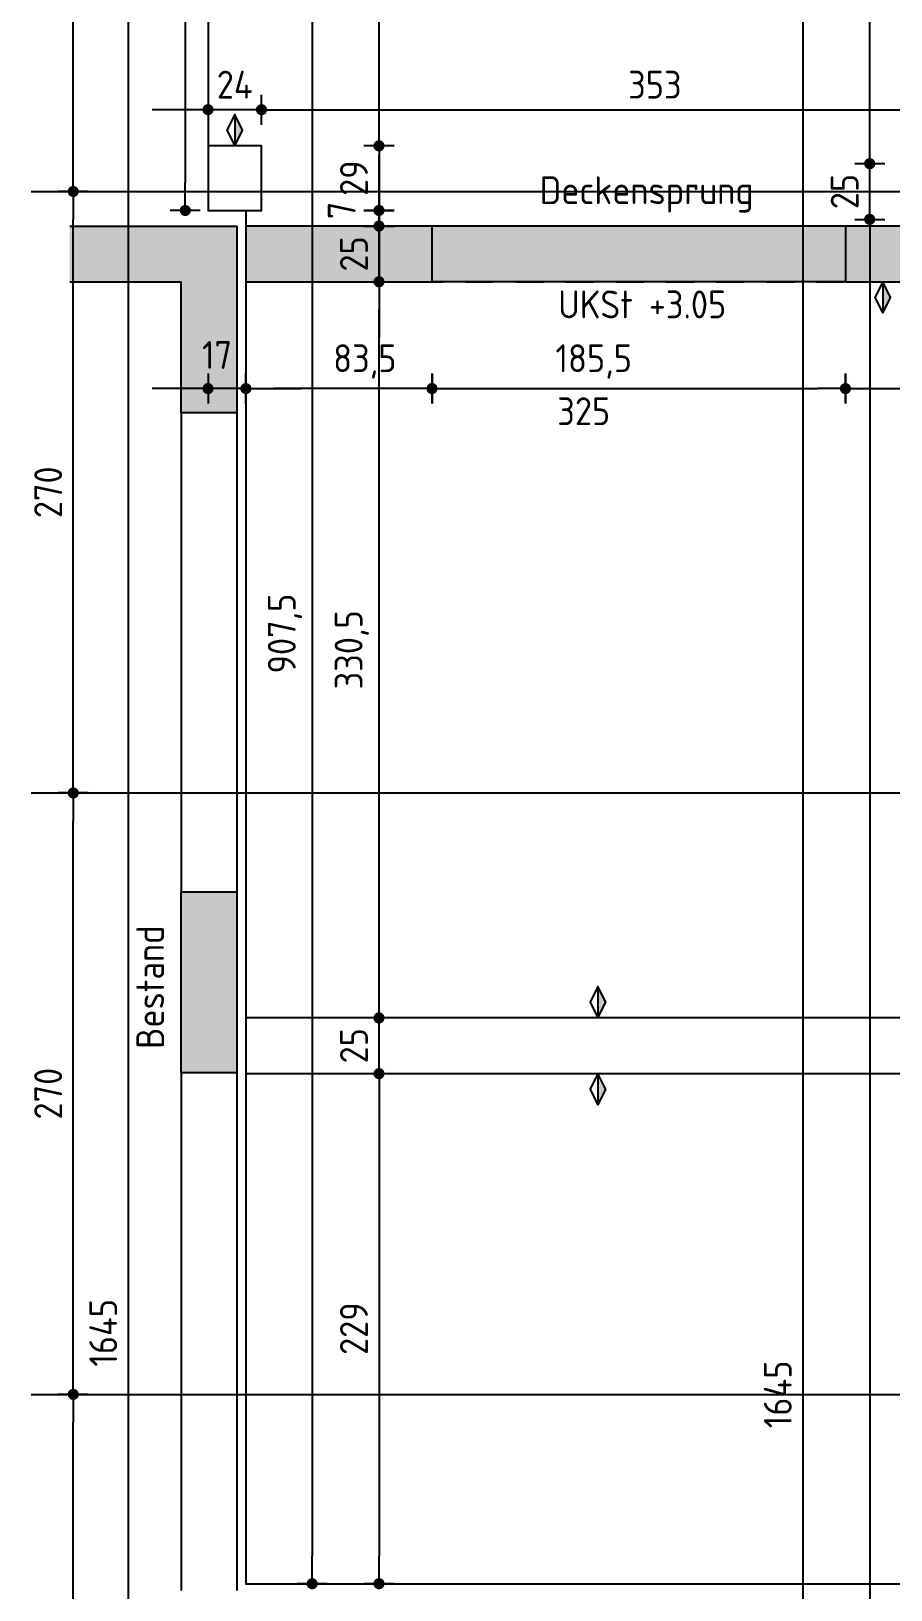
# Model space of a CAD drawing. Extents: x 399 to 532, y -4 to 185.
# Drawn here: x 418.97 to 422.82, y 172.68 to 179.68 of the extents above; entities that cross this region are included whole.
import ezdxf

# ---------------------------------------------------------------- set-up
doc = ezdxf.new("R2010")
doc.units = 0
doc.header["$LTSCALE"] = 0.5
doc.header["$MEASUREMENT"] = 0
doc.header["$PDMODE"] = 2
doc.linetypes.add('AUSGEZOGEN', pattern=[1000.01, 1000, 0.01])
doc.linetypes.add('HIDDEN', pattern=[0.375, 0.25, -0.125])
doc.layers.get('0').update_dxf_attribs({"linetype": 'CONTINUOUS'})
doc.layers.get('Defpoints').update_dxf_attribs({"linetype": 'CONTINUOUS'})
for name, color, linetype in [('0_H10', 13, 'CONTINUOUS'), ('ACHSEN', 7, 'CONTINUOUS'), ('BESTAND', 7, 'CONTINUOUS'), ('BETON', 7, 'CONTINUOUS'), ('Decke', 7, 'CONTINUOUS'), ('DRUEBER', 7, 'CONTINUOUS'), ('MASSE', 7, 'CONTINUOUS'), ('Sichtbeton', 7, 'CONTINUOUS'), ('Sturz', 7, 'CONTINUOUS'), ('TEXT', 7, 'CONTINUOUS')]:
    doc.layers.add(name, color=color, linetype=linetype)
doc.styles.add('TXT', font='isocp.shx')
doc.dimstyles.new('DOT_I', dxfattribs={"dimscale": 0.5, "dimtxt": 0.25, "dimasz": 0.25, "dimexe": 0.1, "dimexo": 0.3, "dimgap": 0.1, "dimtad": 1, "dimdec": 3, "dimzin": 3, "dimtxsty": 'TXT', "dimblk": 'DOT', "dimblk1": 'DOT', "dimblk2": 'DOT', "dimsah": 1, "dimcen": 0.1, "dimse1": 1, "dimse2": 1, "dimazin": 0, "dimtfac": 1, "dimtdec": 4, "dimtix": 1, "dimtmove": 2, "dimatfit": 3, "dimldrblk": 'DOT', "dimfxl": 0.7, "dimfxlon": 1, "dimtvp": 1, "dimtolj": 1, "dimtzin": 0, "dimarcsym": 0})

# ---------------------------------------------------------------- blocks, each defined once
blk = doc.blocks.new('Bestand EG')
at = {"color": 0, "linetype": 'ByBlock'}
for p, q in [((-3.95, -3.6937), (-3.95, -5.8437)), ((-3.7, -3.6937), (-3.7, -5.8437)), ((-3.95, -6.6562), (-3.95, -8.98)), ((-3.7008, -6.6562), (-3.7, -8.98))]:
    blk.add_line(p, q, dxfattribs=at)
blk.add_lwpolyline([(-4.45, -2.8562), (-3.7, -2.8562), (-3.7, -3.6937), (-3.95, -3.6937), (-3.95, -3.1062), (-4.45, -3.1062)], dxfattribs=at)
blk.add_lwpolyline([(-3.7, -5.8437), (-3.7, -6.6562), (-3.95, -6.6562), (-3.95, -5.8437)], close=True, dxfattribs=at)
at = {"layer": 'BESTAND', "color": 11, "linetype": 'AUSGEZOGEN'}
for points in [[(-3.95, -3.1062), (-3.7, -2.8562), (-4.45, -3.1062), (-4.45, -2.8562)], [(-3.95, -3.6937), (-3.7, -3.6937), (-3.95, -3.1062), (-3.7, -2.8562)], [(-3.95, -6.6562), (-3.7, -6.6562), (-3.95, -5.8437), (-3.7, -5.8437)]]:
    blk.add_solid(points, dxfattribs=at)
blk = doc.blocks.new('Beton 1.OG')
at = {"color": 0, "linetype": 'ByBlock', "flags": 128}
blk.add_lwpolyline([(7.26, 13.75), (0, 13.75), (0, 13.47), (-3.6, 13.47), (-3.6, 13.22), (0, 13.22), (0, 9.6688), (0.3, 9.6688), (0.3, 13.5), (7.26, 13.5)], close=True, dxfattribs=at)
blk = doc.blocks.new('DOT')
at = {"layer": 'MASSE', "color": 7, "linetype": 'Continuous'}
for p, q in [((0, 0), (-1, 0)), ((0, 0.54), (0, -0.54))]:
    blk.add_line(p, q, dxfattribs=at)
at = {"layer": 'MASSE', "color": 7, "linetype": 'Continuous', "const_width": 0.2}
blk.add_lwpolyline([(-0.1, 0, 1), (0.1, 0, 1)], format="xyb", close=True, dxfattribs=at)
blk = doc.blocks.new('*D497')
at = {"layer": 'Defpoints', "color": 0, "linetype": 'AUSGEZOGEN', "transparency": 16777216}
for p in [(422.4299, 181.7817), (422.4299, 165.3317), (422.4299, 165.3317)]:
    blk.add_point(p, dxfattribs=at)
at = {"layer": 'MASSE', "color": 0, "linetype": 'AUSGEZOGEN', "lineweight": -2, "transparency": 16777216}
blk.add_line((422.4299, 181.6567), (422.4299, 165.4567), dxfattribs=at)
at = {"layer": 'MASSE', "color": 0, "linetype": 'AUSGEZOGEN', "lineweight": -2, "transparency": 16777216, "xscale": 0.125, "yscale": 0.125, "zscale": 0.125}
for p, rotation in [((422.4299, 181.7817), 90), ((422.4299, 165.3317), 270)]:
    blk.add_blockref('DOT', p, dxfattribs=dict(at, rotation=rotation))
at = {"layer": 'MASSE', "color": 0, "linetype": 'AUSGEZOGEN', "transparency": 16777216, "insert": (422.3174, 173.5567), "char_height": 0.125, "attachment_point": 5, "rotation": 90, "style": 'TXT'}
blk.add_mtext('\\A1;1645', dxfattribs=at)
blk = doc.blocks.new('*D393')
at = {"layer": 'Defpoints', "color": 0, "linetype": 'AUSGEZOGEN', "transparency": 16777216}
for p in [(422.7299, 178.8317), (422.7299, 165.5817), (422.7299, 165.5817)]:
    blk.add_point(p, dxfattribs=at)
at = {"layer": 'MASSE', "color": 0, "linetype": 'AUSGEZOGEN', "lineweight": -2, "transparency": 16777216}
blk.add_line((422.7299, 178.7067), (422.7299, 165.7067), dxfattribs=at)
at = {"layer": 'MASSE', "color": 0, "linetype": 'AUSGEZOGEN', "lineweight": -2, "transparency": 16777216, "xscale": 0.125, "yscale": 0.125, "zscale": 0.125}
for p, rotation in [((422.7299, 178.8317), 90), ((422.7299, 165.5817), 270)]:
    blk.add_blockref('DOT', p, dxfattribs=dict(at, rotation=rotation))
at = {"layer": 'MASSE', "color": 0, "linetype": 'AUSGEZOGEN', "transparency": 16777216, "insert": (422.6174, 172.2067), "char_height": 0.125, "attachment_point": 5, "rotation": 90, "style": 'TXT'}
blk.add_mtext('\\A1;1325', dxfattribs=at)
blk = doc.blocks.new('*D394')
at = {"layer": 'Defpoints', "color": 0, "linetype": 'AUSGEZOGEN', "transparency": 16777216}
for p in [(422.7299, 179.0817), (422.7299, 179.0817), (422.7299, 178.8317)]:
    blk.add_point(p, dxfattribs=at)
at = {"layer": 'MASSE', "color": 0, "linetype": 'AUSGEZOGEN', "lineweight": -2, "transparency": 16777216}
for p, q in [((422.7299, 179.2067), (422.7299, 179.3317)), ((422.7299, 178.8317), (422.7299, 179.0817)), ((422.7299, 178.7067), (422.7299, 178.5817))]:
    blk.add_line(p, q, dxfattribs=at)
at = {"layer": 'MASSE', "color": 0, "linetype": 'AUSGEZOGEN', "lineweight": -2, "transparency": 16777216, "xscale": 0.125, "yscale": 0.125, "zscale": 0.125}
for p, rotation in [((422.7299, 179.0817), 270), ((422.7299, 178.8317), 90)]:
    blk.add_blockref('DOT', p, dxfattribs=dict(at, rotation=rotation))
at = {"layer": 'MASSE', "color": 0, "linetype": 'AUSGEZOGEN', "transparency": 16777216, "insert": (422.6174, 178.9567), "char_height": 0.125, "attachment_point": 5, "rotation": 90, "style": 'TXT'}
blk.add_mtext('\\A1;25', dxfattribs=at)
blk = doc.blocks.new('*D395')
at = {"layer": 'Defpoints', "color": 0, "linetype": 'AUSGEZOGEN', "transparency": 16777216}
for p in [(422.7299, 181.5317), (422.7299, 181.5317), (422.7299, 179.0817)]:
    blk.add_point(p, dxfattribs=at)
at = {"layer": 'MASSE', "color": 0, "linetype": 'AUSGEZOGEN', "lineweight": -2, "transparency": 16777216}
blk.add_line((422.7299, 179.2067), (422.7299, 181.4067), dxfattribs=at)
at = {"layer": 'MASSE', "color": 0, "linetype": 'AUSGEZOGEN', "lineweight": -2, "transparency": 16777216, "xscale": 0.125, "yscale": 0.125, "zscale": 0.125}
for p, rotation in [((422.7299, 181.5317), 90), ((422.7299, 179.0817), 270)]:
    blk.add_blockref('DOT', p, dxfattribs=dict(at, rotation=rotation))
at = {"layer": 'MASSE', "color": 0, "linetype": 'AUSGEZOGEN', "transparency": 16777216, "insert": (422.6174, 180.3067), "char_height": 0.125, "attachment_point": 5, "rotation": 90, "style": 'TXT'}
blk.add_mtext('\\A1;245', dxfattribs=at)
blk = doc.blocks.new('Beton EG')
at = {"color": 0, "linetype": 'ByBlock', "flags": 128}
for points in [[(-3.77, 13.54), (-3.53, 13.54), (-3.53, 13.83), (-3.77, 13.83)], [(-3.6, 9.665), (0.3, 9.665), (0.3, 13.75), (0, 13.75), (0, 13.47), (-0.91, 13.47), (-0.91, 13.22), (0, 13.22), (0, 9.915), (-3.6, 9.915)], [(-3.6, 13.22), (-2.765, 13.22), (-2.765, 13.47), (-3.6, 13.47)]]:
    blk.add_lwpolyline(points, close=True, dxfattribs=at)
blk = doc.blocks.new('*D580')
at = {"layer": 'Defpoints', "color": 0, "linetype": 'AUSGEZOGEN', "transparency": 16777216}
for p in [(419.931, 178.072), (419.931, 178.072), (420.766, 178.072)]:
    blk.add_point(p, dxfattribs=at)
at = {"layer": 'MASSE', "color": 0, "linetype": 'AUSGEZOGEN', "lineweight": -2, "transparency": 16777216}
blk.add_line((420.641, 178.072), (420.056, 178.072), dxfattribs=at)
at = {"layer": 'MASSE', "color": 0, "linetype": 'AUSGEZOGEN', "lineweight": -2, "transparency": 16777216, "xscale": 0.125, "yscale": 0.125, "zscale": 0.125, "rotation": 180}
blk.add_blockref('DOT', (419.931, 178.072), dxfattribs=at)
at = {"layer": 'MASSE', "color": 0, "linetype": 'AUSGEZOGEN', "lineweight": -2, "transparency": 16777216, "xscale": 0.125, "yscale": 0.125, "zscale": 0.125}
blk.add_blockref('DOT', (420.766, 178.072), dxfattribs=at)
at = {"layer": 'MASSE', "color": 0, "linetype": 'AUSGEZOGEN', "transparency": 16777216, "insert": (420.4646, 178.1939), "char_height": 0.125, "attachment_point": 5, "style": 'TXT'}
blk.add_mtext('\\A1;83,5', dxfattribs=at)
blk = doc.blocks.new('*D581')
at = {"layer": 'Defpoints', "color": 0, "linetype": 'AUSGEZOGEN', "transparency": 16777216}
for p in [(420.766, 178.072), (422.621, 178.072), (422.621, 178.072)]:
    blk.add_point(p, dxfattribs=at)
at = {"layer": 'MASSE', "color": 0, "linetype": 'AUSGEZOGEN', "lineweight": -2, "transparency": 16777216}
blk.add_line((420.891, 178.072), (422.496, 178.072), dxfattribs=at)
at = {"layer": 'MASSE', "color": 0, "linetype": 'AUSGEZOGEN', "lineweight": -2, "transparency": 16777216, "xscale": 0.125, "yscale": 0.125, "zscale": 0.125, "rotation": 180}
blk.add_blockref('DOT', (420.766, 178.072), dxfattribs=at)
at = {"layer": 'MASSE', "color": 0, "linetype": 'AUSGEZOGEN', "lineweight": -2, "transparency": 16777216, "xscale": 0.125, "yscale": 0.125, "zscale": 0.125}
blk.add_blockref('DOT', (422.621, 178.072), dxfattribs=at)
at = {"layer": 'MASSE', "color": 0, "linetype": 'AUSGEZOGEN', "transparency": 16777216, "insert": (421.4916, 178.1939), "char_height": 0.125, "attachment_point": 5, "style": 'TXT'}
blk.add_mtext('\\A1;185,5', dxfattribs=at)
blk = doc.blocks.new('*D582')
at = {"layer": 'Defpoints', "color": 0, "linetype": 'AUSGEZOGEN', "transparency": 16777216}
for p in [(422.621, 178.072), (423.531, 178.072), (423.531, 178.072)]:
    blk.add_point(p, dxfattribs=at)
at = {"layer": 'MASSE', "color": 0, "linetype": 'AUSGEZOGEN', "lineweight": -2, "transparency": 16777216}
blk.add_line((422.746, 178.072), (423.406, 178.072), dxfattribs=at)
at = {"layer": 'MASSE', "color": 0, "linetype": 'AUSGEZOGEN', "lineweight": -2, "transparency": 16777216, "xscale": 0.125, "yscale": 0.125, "zscale": 0.125, "rotation": 180}
blk.add_blockref('DOT', (422.621, 178.072), dxfattribs=at)
at = {"layer": 'MASSE', "color": 0, "linetype": 'AUSGEZOGEN', "lineweight": -2, "transparency": 16777216, "xscale": 0.125, "yscale": 0.125, "zscale": 0.125}
blk.add_blockref('DOT', (423.531, 178.072), dxfattribs=at)
at = {"layer": 'MASSE', "color": 0, "linetype": 'AUSGEZOGEN', "transparency": 16777216, "insert": (423.1292, 178.1845), "char_height": 0.125, "attachment_point": 5, "style": 'TXT'}
blk.add_mtext('\\A1;91', dxfattribs=at)
blk = doc.blocks.new('*D710')
at = {"layer": 'Defpoints', "color": 0, "linetype": 'AUSGEZOGEN', "transparency": 16777216}
for p in [(419.4033, 181.7817), (419.4033, 165.3317), (419.4033, 165.3317)]:
    blk.add_point(p, dxfattribs=at)
at = {"layer": 'MASSE', "color": 0, "linetype": 'AUSGEZOGEN', "lineweight": -2, "transparency": 16777216}
blk.add_line((419.4033, 181.6567), (419.4033, 165.4567), dxfattribs=at)
at = {"layer": 'MASSE', "color": 0, "linetype": 'AUSGEZOGEN', "lineweight": -2, "transparency": 16777216, "xscale": 0.125, "yscale": 0.125, "zscale": 0.125}
for p, rotation in [((419.4033, 181.7817), 90), ((419.4033, 165.3317), 270)]:
    blk.add_blockref('DOT', p, dxfattribs=dict(at, rotation=rotation))
at = {"layer": 'MASSE', "color": 0, "linetype": 'AUSGEZOGEN', "transparency": 16777216, "insert": (419.2908, 173.8331), "char_height": 0.125, "attachment_point": 5, "rotation": 90, "style": 'TXT'}
blk.add_mtext('\\A1;1645', dxfattribs=at)
blk = doc.blocks.new('*D712')
at = {"layer": 'Defpoints', "color": 0, "linetype": 'AUSGEZOGEN', "transparency": 16777216}
for p in [(419.761, 178.072), (419.761, 178.072), (419.931, 178.072)]:
    blk.add_point(p, dxfattribs=at)
at = {"layer": 'MASSE', "color": 0, "linetype": 'AUSGEZOGEN', "lineweight": -2, "transparency": 16777216}
for p, q in [((419.636, 178.072), (419.511, 178.072)), ((419.931, 178.072), (419.761, 178.072)), ((420.056, 178.072), (420.181, 178.072))]:
    blk.add_line(p, q, dxfattribs=at)
at = {"layer": 'MASSE', "color": 0, "linetype": 'AUSGEZOGEN', "lineweight": -2, "transparency": 16777216, "xscale": 0.125, "yscale": 0.125, "zscale": 0.125}
blk.add_blockref('DOT', (419.761, 178.072), dxfattribs=at)
at = {"layer": 'MASSE', "color": 0, "linetype": 'AUSGEZOGEN', "lineweight": -2, "transparency": 16777216, "xscale": 0.125, "yscale": 0.125, "zscale": 0.125, "rotation": 180}
blk.add_blockref('DOT', (419.931, 178.072), dxfattribs=at)
at = {"layer": 'MASSE', "color": 0, "linetype": 'AUSGEZOGEN', "transparency": 16777216, "insert": (419.8013, 178.2229), "char_height": 0.125, "attachment_point": 5, "style": 'TXT'}
blk.add_mtext('\\A1;17', dxfattribs=at)
blk = doc.blocks.new('*D714')
at = {"layer": 'Defpoints', "color": 0, "linetype": 'AUSGEZOGEN', "transparency": 16777216}
for p in [(420.2284, 181.7817), (420.2284, 172.7067), (420.2284, 172.7067)]:
    blk.add_point(p, dxfattribs=at)
at = {"layer": 'MASSE', "color": 0, "linetype": 'AUSGEZOGEN', "lineweight": -2, "transparency": 16777216}
blk.add_line((420.2284, 181.6567), (420.2284, 172.8317), dxfattribs=at)
at = {"layer": 'MASSE', "color": 0, "linetype": 'AUSGEZOGEN', "lineweight": -2, "transparency": 16777216, "xscale": 0.125, "yscale": 0.125, "zscale": 0.125}
for p, rotation in [((420.2284, 181.7817), 90), ((420.2284, 172.7067), 270)]:
    blk.add_blockref('DOT', p, dxfattribs=dict(at, rotation=rotation))
at = {"layer": 'MASSE', "color": 0, "linetype": 'AUSGEZOGEN', "transparency": 16777216, "insert": (420.1065, 176.9721), "char_height": 0.125, "attachment_point": 5, "rotation": 90, "style": 'TXT'}
blk.add_mtext('\\A1;907,5', dxfattribs=at)
blk = doc.blocks.new('*D715')
at = {"layer": 'Defpoints', "color": 0, "linetype": 'AUSGEZOGEN', "transparency": 16777216}
for p in [(420.5282, 174.9967), (420.5282, 172.7067), (420.5282, 172.7067)]:
    blk.add_point(p, dxfattribs=at)
at = {"layer": 'MASSE', "color": 0, "linetype": 'AUSGEZOGEN', "lineweight": -2, "transparency": 16777216}
blk.add_line((420.5282, 174.8717), (420.5282, 172.8317), dxfattribs=at)
at = {"layer": 'MASSE', "color": 0, "linetype": 'AUSGEZOGEN', "lineweight": -2, "transparency": 16777216, "xscale": 0.125, "yscale": 0.125, "zscale": 0.125}
for p, rotation in [((420.5282, 174.9967), 90), ((420.5282, 172.7067), 270)]:
    blk.add_blockref('DOT', p, dxfattribs=dict(at, rotation=rotation))
at = {"layer": 'MASSE', "color": 0, "linetype": 'AUSGEZOGEN', "transparency": 16777216, "insert": (420.4157, 173.8517), "char_height": 0.125, "attachment_point": 5, "rotation": 90, "style": 'TXT'}
blk.add_mtext('\\A1;229', dxfattribs=at)
blk = doc.blocks.new('*D716')
at = {"layer": 'Defpoints', "color": 0, "linetype": 'AUSGEZOGEN', "transparency": 16777216}
for p in [(420.5282, 175.2467), (420.5282, 175.2467), (420.5282, 174.9967)]:
    blk.add_point(p, dxfattribs=at)
at = {"layer": 'MASSE', "color": 0, "linetype": 'AUSGEZOGEN', "lineweight": -2, "transparency": 16777216}
for p, q in [((420.5282, 175.3717), (420.5282, 175.4967)), ((420.5282, 174.9967), (420.5282, 175.2467)), ((420.5282, 174.8717), (420.5282, 174.7467))]:
    blk.add_line(p, q, dxfattribs=at)
at = {"layer": 'MASSE', "color": 0, "linetype": 'AUSGEZOGEN', "lineweight": -2, "transparency": 16777216, "xscale": 0.125, "yscale": 0.125, "zscale": 0.125}
for p, rotation in [((420.5282, 175.2467), 270), ((420.5282, 174.9967), 90)]:
    blk.add_blockref('DOT', p, dxfattribs=dict(at, rotation=rotation))
at = {"layer": 'MASSE', "color": 0, "linetype": 'AUSGEZOGEN', "transparency": 16777216, "insert": (420.4157, 175.1217), "char_height": 0.125, "attachment_point": 5, "rotation": 90, "style": 'TXT'}
blk.add_mtext('\\A1;25', dxfattribs=at)
blk = doc.blocks.new('*D717')
at = {"layer": 'Defpoints', "color": 0, "linetype": 'AUSGEZOGEN', "transparency": 16777216}
for p in [(420.5282, 178.5517), (420.5282, 178.5517), (420.5282, 175.2467)]:
    blk.add_point(p, dxfattribs=at)
at = {"layer": 'MASSE', "color": 0, "linetype": 'AUSGEZOGEN', "lineweight": -2, "transparency": 16777216}
blk.add_line((420.5282, 175.3717), (420.5282, 178.4267), dxfattribs=at)
at = {"layer": 'MASSE', "color": 0, "linetype": 'AUSGEZOGEN', "lineweight": -2, "transparency": 16777216, "xscale": 0.125, "yscale": 0.125, "zscale": 0.125}
for p, rotation in [((420.5282, 178.5517), 90), ((420.5282, 175.2467), 270)]:
    blk.add_blockref('DOT', p, dxfattribs=dict(at, rotation=rotation))
at = {"layer": 'MASSE', "color": 0, "linetype": 'AUSGEZOGEN', "transparency": 16777216, "insert": (420.4064, 176.8992), "char_height": 0.125, "attachment_point": 5, "rotation": 90, "style": 'TXT'}
blk.add_mtext('\\A1;330,5', dxfattribs=at)
blk = doc.blocks.new('*D718')
at = {"layer": 'Defpoints', "color": 0, "linetype": 'AUSGEZOGEN', "transparency": 16777216}
for p in [(420.5282, 178.8017), (420.5282, 178.8017), (420.5282, 178.5517)]:
    blk.add_point(p, dxfattribs=at)
at = {"layer": 'MASSE', "color": 0, "linetype": 'AUSGEZOGEN', "lineweight": -2, "transparency": 16777216}
for p, q in [((420.5282, 178.9267), (420.5282, 179.0517)), ((420.5282, 178.5517), (420.5282, 178.8017)), ((420.5282, 178.4267), (420.5282, 178.3017))]:
    blk.add_line(p, q, dxfattribs=at)
at = {"layer": 'MASSE', "color": 0, "linetype": 'AUSGEZOGEN', "lineweight": -2, "transparency": 16777216, "xscale": 0.125, "yscale": 0.125, "zscale": 0.125}
for p, rotation in [((420.5282, 178.8017), 270), ((420.5282, 178.5517), 90)]:
    blk.add_blockref('DOT', p, dxfattribs=dict(at, rotation=rotation))
at = {"layer": 'MASSE', "color": 0, "linetype": 'AUSGEZOGEN', "transparency": 16777216, "insert": (420.4157, 178.6767), "char_height": 0.125, "attachment_point": 5, "rotation": 90, "style": 'TXT'}
blk.add_mtext('\\A1;25', dxfattribs=at)
blk = doc.blocks.new('*D701')
at = {"layer": 'Defpoints', "color": 0, "linetype": 'AUSGEZOGEN', "transparency": 16777216}
for p in [(420.5282, 178.8717), (420.5282, 178.8717), (420.5282, 178.8017)]:
    blk.add_point(p, dxfattribs=at)
at = {"layer": 'MASSE', "color": 0, "linetype": 'AUSGEZOGEN', "lineweight": -2, "transparency": 16777216}
for p, q in [((420.5282, 178.9967), (420.5282, 179.1217)), ((420.5282, 178.8017), (420.5282, 178.8717)), ((420.5282, 178.6767), (420.5282, 178.5517))]:
    blk.add_line(p, q, dxfattribs=at)
at = {"layer": 'MASSE', "color": 0, "linetype": 'AUSGEZOGEN', "lineweight": -2, "transparency": 16777216, "xscale": 0.125, "yscale": 0.125, "zscale": 0.125}
for p, rotation in [((420.5282, 178.8717), 270), ((420.5282, 178.8017), 90)]:
    blk.add_blockref('DOT', p, dxfattribs=dict(at, rotation=rotation))
at = {"layer": 'MASSE', "color": 0, "linetype": 'AUSGEZOGEN', "transparency": 16777216, "insert": (420.361, 178.8718), "char_height": 0.125, "attachment_point": 5, "rotation": 90, "style": 'TXT'}
blk.add_mtext('\\A1;7', dxfattribs=at)
blk = doc.blocks.new('*D255')
at = {"layer": 'Defpoints', "color": 0, "linetype": 'AUSGEZOGEN', "transparency": 16777216}
for p in [(420.5282, 179.1617), (420.5282, 178.8717), (420.5282, 178.8717)]:
    blk.add_point(p, dxfattribs=at)
at = {"layer": 'MASSE', "color": 0, "linetype": 'AUSGEZOGEN', "lineweight": -2, "transparency": 16777216}
for p, q in [((420.5282, 179.2867), (420.5282, 179.4117)), ((420.5282, 179.1617), (420.5282, 178.8717)), ((420.5282, 178.7467), (420.5282, 178.6217))]:
    blk.add_line(p, q, dxfattribs=at)
at = {"layer": 'MASSE', "color": 0, "linetype": 'AUSGEZOGEN', "lineweight": -2, "transparency": 16777216, "xscale": 0.125, "yscale": 0.125, "zscale": 0.125}
for p, rotation in [((420.5282, 179.1617), 270), ((420.5282, 178.8717), 90)]:
    blk.add_blockref('DOT', p, dxfattribs=dict(at, rotation=rotation))
at = {"layer": 'MASSE', "color": 0, "linetype": 'AUSGEZOGEN', "transparency": 16777216, "insert": (420.4157, 179.0167), "char_height": 0.125, "attachment_point": 5, "rotation": 90, "style": 'TXT'}
blk.add_mtext('\\A1;29', dxfattribs=at)
blk = doc.blocks.new('*D256')
at = {"layer": 'Defpoints', "color": 0, "linetype": 'AUSGEZOGEN', "transparency": 16777216}
for p in [(420.5282, 181.5317), (420.5282, 181.5317), (420.5282, 179.1617)]:
    blk.add_point(p, dxfattribs=at)
at = {"layer": 'MASSE', "color": 0, "linetype": 'AUSGEZOGEN', "lineweight": -2, "transparency": 16777216}
blk.add_line((420.5282, 179.2867), (420.5282, 181.4067), dxfattribs=at)
at = {"layer": 'MASSE', "color": 0, "linetype": 'AUSGEZOGEN', "lineweight": -2, "transparency": 16777216, "xscale": 0.125, "yscale": 0.125, "zscale": 0.125}
for p, rotation in [((420.5282, 181.5317), 90), ((420.5282, 179.1617), 270)]:
    blk.add_blockref('DOT', p, dxfattribs=dict(at, rotation=rotation))
at = {"layer": 'MASSE', "color": 0, "linetype": 'AUSGEZOGEN', "transparency": 16777216, "insert": (420.4157, 180.3467), "char_height": 0.125, "attachment_point": 5, "rotation": 90, "style": 'TXT'}
blk.add_mtext('\\A1;237', dxfattribs=at)
blk = doc.blocks.new('*D258')
at = {"layer": 'Defpoints', "color": 0, "linetype": 'AUSGEZOGEN', "transparency": 16777216}
for p in [(419.761, 179.324), (419.761, 179.324), (420.001, 179.324)]:
    blk.add_point(p, dxfattribs=at)
at = {"layer": 'MASSE', "color": 0, "linetype": 'AUSGEZOGEN', "lineweight": -2, "transparency": 16777216}
for p, q in [((419.636, 179.324), (419.511, 179.324)), ((420.001, 179.324), (419.761, 179.324)), ((420.126, 179.324), (420.251, 179.324))]:
    blk.add_line(p, q, dxfattribs=at)
at = {"layer": 'MASSE', "color": 0, "linetype": 'AUSGEZOGEN', "lineweight": -2, "transparency": 16777216, "xscale": 0.125, "yscale": 0.125, "zscale": 0.125}
blk.add_blockref('DOT', (419.761, 179.324), dxfattribs=at)
at = {"layer": 'MASSE', "color": 0, "linetype": 'AUSGEZOGEN', "lineweight": -2, "transparency": 16777216, "xscale": 0.125, "yscale": 0.125, "zscale": 0.125, "rotation": 180}
blk.add_blockref('DOT', (420.001, 179.324), dxfattribs=at)
at = {"layer": 'MASSE', "color": 0, "linetype": 'AUSGEZOGEN', "transparency": 16777216, "insert": (419.881, 179.4365), "char_height": 0.125, "attachment_point": 5, "style": 'TXT'}
blk.add_mtext('\\A1;24', dxfattribs=at)
blk = doc.blocks.new('*D259')
at = {"layer": 'Defpoints', "color": 0, "linetype": 'AUSGEZOGEN', "transparency": 16777216}
for p in [(420.001, 179.324), (423.531, 179.324), (423.531, 179.324)]:
    blk.add_point(p, dxfattribs=at)
at = {"layer": 'MASSE', "color": 0, "linetype": 'AUSGEZOGEN', "lineweight": -2, "transparency": 16777216}
blk.add_line((420.126, 179.324), (423.406, 179.324), dxfattribs=at)
at = {"layer": 'MASSE', "color": 0, "linetype": 'AUSGEZOGEN', "lineweight": -2, "transparency": 16777216, "xscale": 0.125, "yscale": 0.125, "zscale": 0.125, "rotation": 180}
blk.add_blockref('DOT', (420.001, 179.324), dxfattribs=at)
at = {"layer": 'MASSE', "color": 0, "linetype": 'AUSGEZOGEN', "lineweight": -2, "transparency": 16777216, "xscale": 0.125, "yscale": 0.125, "zscale": 0.125}
blk.add_blockref('DOT', (423.531, 179.324), dxfattribs=at)
at = {"layer": 'MASSE', "color": 0, "linetype": 'AUSGEZOGEN', "transparency": 16777216, "insert": (421.766, 179.4365), "char_height": 0.125, "attachment_point": 5, "style": 'TXT'}
blk.add_mtext('\\A1;353', dxfattribs=at)
blk = doc.blocks.new('*D171')
at = {"layer": 'Defpoints', "color": 0, "linetype": 'AUSGEZOGEN', "transparency": 16777216}
for p in [(-4.4346, -8.1), (-4.4346, -8.1), (-4.4346, -10.8)]:
    blk.add_point(p, dxfattribs=at)
at = {"layer": 'MASSE', "color": 0, "linetype": 'AUSGEZOGEN', "lineweight": -2, "transparency": 16777216}
blk.add_line((-4.4346, -10.675), (-4.4346, -8.225), dxfattribs=at)
at = {"layer": 'MASSE', "color": 0, "linetype": 'AUSGEZOGEN', "lineweight": -2, "transparency": 16777216, "xscale": 0.125, "yscale": 0.125, "zscale": 0.125}
for p, rotation in [((-4.4346, -8.1), 90), ((-4.4346, -10.8), 270)]:
    blk.add_blockref('DOT', p, dxfattribs=dict(at, rotation=rotation))
at = {"layer": 'MASSE', "color": 0, "linetype": 'AUSGEZOGEN', "transparency": 16777216, "insert": (-4.5471, -9.45), "char_height": 0.125, "attachment_point": 5, "rotation": 90, "style": 'TXT'}
blk.add_mtext('\\A1;270', dxfattribs=at)
blk = doc.blocks.new('*D172')
at = {"layer": 'Defpoints', "color": 0, "linetype": 'AUSGEZOGEN', "transparency": 16777216}
for p in [(-4.4346, -5.4), (-4.4346, -5.4), (-4.4346, -8.1)]:
    blk.add_point(p, dxfattribs=at)
at = {"layer": 'MASSE', "color": 0, "linetype": 'AUSGEZOGEN', "lineweight": -2, "transparency": 16777216}
blk.add_line((-4.4346, -7.975), (-4.4346, -5.525), dxfattribs=at)
at = {"layer": 'MASSE', "color": 0, "linetype": 'AUSGEZOGEN', "lineweight": -2, "transparency": 16777216, "xscale": 0.125, "yscale": 0.125, "zscale": 0.125}
for p, rotation in [((-4.4346, -5.4), 90), ((-4.4346, -8.1), 270)]:
    blk.add_blockref('DOT', p, dxfattribs=dict(at, rotation=rotation))
at = {"layer": 'MASSE', "color": 0, "linetype": 'AUSGEZOGEN', "transparency": 16777216, "insert": (-4.5471, -6.75), "char_height": 0.125, "attachment_point": 5, "rotation": 90, "style": 'TXT'}
blk.add_mtext('\\A1;270', dxfattribs=at)
blk = doc.blocks.new('*D173')
at = {"layer": 'Defpoints', "color": 0, "linetype": 'AUSGEZOGEN', "transparency": 16777216}
for p in [(-4.4346, -2.7), (-4.4346, -2.7), (-4.4346, -5.4)]:
    blk.add_point(p, dxfattribs=at)
at = {"layer": 'MASSE', "color": 0, "linetype": 'AUSGEZOGEN', "lineweight": -2, "transparency": 16777216}
blk.add_line((-4.4346, -5.275), (-4.4346, -2.825), dxfattribs=at)
at = {"layer": 'MASSE', "color": 0, "linetype": 'AUSGEZOGEN', "lineweight": -2, "transparency": 16777216, "xscale": 0.125, "yscale": 0.125, "zscale": 0.125}
for p, rotation in [((-4.4346, -2.7), 90), ((-4.4346, -5.4), 270)]:
    blk.add_blockref('DOT', p, dxfattribs=dict(at, rotation=rotation))
at = {"layer": 'MASSE', "color": 0, "linetype": 'AUSGEZOGEN', "transparency": 16777216, "insert": (-4.5471, -4.05), "char_height": 0.125, "attachment_point": 5, "rotation": 90, "style": 'TXT'}
blk.add_mtext('\\A1;270', dxfattribs=at)
blk = doc.blocks.new('*D174')
at = {"layer": 'Defpoints', "color": 0, "linetype": 'AUSGEZOGEN', "transparency": 16777216}
for p in [(-4.4346, 0), (-4.4346, 0), (-4.4346, -2.7)]:
    blk.add_point(p, dxfattribs=at)
at = {"layer": 'MASSE', "color": 0, "linetype": 'AUSGEZOGEN', "lineweight": -2, "transparency": 16777216}
blk.add_line((-4.4346, -2.575), (-4.4346, -0.125), dxfattribs=at)
at = {"layer": 'MASSE', "color": 0, "linetype": 'AUSGEZOGEN', "lineweight": -2, "transparency": 16777216, "xscale": 0.125, "yscale": 0.125, "zscale": 0.125}
for p, rotation in [((-4.4346, 0), 90), ((-4.4346, -2.7), 270)]:
    blk.add_blockref('DOT', p, dxfattribs=dict(at, rotation=rotation))
at = {"layer": 'MASSE', "color": 0, "linetype": 'AUSGEZOGEN', "transparency": 16777216, "insert": (-4.5471, -1.35), "char_height": 0.125, "attachment_point": 5, "rotation": 90, "style": 'TXT'}
blk.add_mtext('\\A1;270', dxfattribs=at)
blk = doc.blocks.new('*D758')
at = {"layer": 'Defpoints', "color": 0, "linetype": 'AUSGEZOGEN', "transparency": 16777216}
for p in [(419.659, 181.7817), (419.659, 178.8717), (419.659, 178.8717)]:
    blk.add_point(p, dxfattribs=at)
at = {"layer": 'MASSE', "color": 0, "linetype": 'AUSGEZOGEN', "lineweight": -2, "transparency": 16777216}
blk.add_line((419.659, 181.6567), (419.659, 178.9967), dxfattribs=at)
at = {"layer": 'MASSE', "color": 0, "linetype": 'AUSGEZOGEN', "lineweight": -2, "transparency": 16777216, "xscale": 0.125, "yscale": 0.125, "zscale": 0.125}
for p, rotation in [((419.659, 181.7817), 90), ((419.659, 178.8717), 270)]:
    blk.add_blockref('DOT', p, dxfattribs=dict(at, rotation=rotation))
at = {"layer": 'MASSE', "color": 0, "linetype": 'AUSGEZOGEN', "transparency": 16777216, "insert": (419.5465, 180.3267), "char_height": 0.125, "attachment_point": 5, "rotation": 90, "style": 'TXT'}
blk.add_mtext('\\A1;291', dxfattribs=at)
blk = doc.blocks.new('SB')
at = {"color": 0, "linetype": 'ByBlock'}
blk.add_line((0, 0.1414), (0, 0), dxfattribs=at)
blk.add_lwpolyline([(0, 0), (0.035, 0.0707), (0, 0.1414), (-0.035, 0.071)], close=True, dxfattribs=at)
blk.add_solid([(0, 0), (0, 0.1414), (0.035, 0.0707)], dxfattribs=at)
blk = doc.blocks.new('Achsen EG')
at = {"color": 0, "linetype": 'ByBlock', "lineweight": -2}
for p, q in [((-4.6233, -2.7), (28.2854, -2.7)), ((-4.6233, -5.4), (28.2854, -5.4)), ((-4.6233, -8.1), (28.2854, -8.1))]:
    blk.add_line(p, q, dxfattribs=at)
at = {"layer": 'MASSE', "color": 7, "linetype": 'AUSGEZOGEN'}
for base, p1, p2, picture, middle in [((-4.4346, 0), (-4.4346, -2.7), (-4.4346, 0), '*D174', (-4.5471, -1.35)), ((-4.4346, -2.7), (-4.4346, -5.4), (-4.4346, -2.7), '*D173', (-4.5471, -4.05)), ((-4.4346, -5.4), (-4.4346, -8.1), (-4.4346, -5.4), '*D172', (-4.5471, -6.75)), ((-4.4346, -8.1), (-4.4346, -10.8), (-4.4346, -8.1), '*D171', (-4.5471, -9.45))]:
    dim = blk.add_linear_dim(base=base, p1=p1, p2=p2, angle=90, dimstyle='DOT_I', override={"dimdec": 0, "dimlfac": 100}, dxfattribs=at)
    dim.commit()
    dim.dimension.update_dxf_attribs({"geometry": picture, "text_midpoint": middle})

msp = doc.modelspace()

# ---------------------------------------------------------------- hatches: boundary and pattern name
at = {"layer": '0_H10', "linetype": 'AUSGEZOGEN'}
h = msp.add_hatch(color=256, dxfattribs=at)
h.paths.add_polyline_path([(440.816, 179.0817), (432.466, 179.0817), (432.466, 178.8317), (440.816, 178.8317)])
h.paths.add_polyline_path([(449.691, 178.8317), (449.691, 179.0817), (449.351, 179.0817), (449.351, 178.8317)])
h.paths.add_polyline_path([(443.516, 177.5817), (443.516, 178.8317), (448.216, 178.8317), (448.216, 179.0817), (442.491, 179.0817), (442.491, 178.8317), (443.266, 178.8317), (443.266, 177.5817)])
h.paths.add_polyline_path([(449.441, 171.5017), (449.441, 165.5817), (446.866, 165.5817), (446.866, 167.5317), (444.566, 167.5317), (444.566, 166.8667), (444.816, 166.8667), (444.816, 167.2817), (446.616, 167.2817), (446.616, 165.5817), (444.816, 165.5817), (444.816, 165.7667), (444.566, 165.7667), (444.566, 165.5817), (443.516, 165.5817), (443.516, 165.7667), (443.266, 165.7667), (443.266, 165.5817), (442.491, 165.5817), (442.491, 165.3317), (449.691, 165.3317), (449.691, 171.5017)])
h.paths.add_polyline_path([(449.441, 175.0117), (449.441, 172.5517), (449.691, 172.5517), (449.691, 175.0117)])
h.paths.add_polyline_path([(449.691, 176.0617), (449.691, 176.3817), (443.516, 176.3817), (443.516, 176.4817), (443.266, 176.4817), (443.266, 176.0317), (443.516, 176.0317), (443.516, 176.1317), (449.441, 176.1317), (449.441, 176.0617)])
h.paths.add_polyline_path([(451.586, 168.0067), (451.836, 168.0067), (451.836, 176.4067), (451.586, 176.4067)])
h.paths.add_polyline_path([(443.516, 172.5017), (443.266, 172.5017), (443.266, 175.0217), (443.516, 175.0217)])
h.paths.add_polyline_path([(430.791, 179.0817), (423.531, 179.0817), (423.531, 178.8017), (419.931, 178.8017), (419.931, 178.5517), (423.531, 178.5517), (423.531, 175.0005), (423.831, 175.0005), (423.831, 178.8317), (430.791, 178.8317)])
h.paths.add_polyline_path([(430.791, 165.5817), (423.831, 165.5817), (423.831, 172.6767), (423.531, 172.6767), (423.531, 165.3317), (430.791, 165.3317)])
h.paths.add_polyline_path([(443.516, 169.1167), (443.266, 169.1167), (443.266, 171.4917), (443.516, 171.4917)], flags=17)
h.paths.add_polyline_path([(440.816, 165.5817), (432.466, 165.5817), (432.466, 165.3317), (440.816, 165.3317)])
h.paths.add_polyline_path([(425.266, 176.1317), (425.516, 176.1317), (425.516, 176.3817), (425.266, 176.3817)], flags=17)
h.paths.add_polyline_path([(429.766, 176.1317), (430.016, 176.1317), (430.016, 176.3817), (429.766, 176.3817)], flags=17)
h.paths.add_polyline_path([(440.566, 176.1317), (440.816, 176.1317), (440.816, 176.3817), (440.566, 176.3817)])
h.paths.add_polyline_path([(432.466, 176.1317), (432.716, 176.1317), (432.716, 176.3817), (432.466, 176.3817)])
h.paths.add_polyline_path([(425.266, 168.0317), (425.516, 168.0317), (425.516, 168.2817), (425.266, 168.2817)], flags=17)
h.paths.add_polyline_path([(429.766, 168.0317), (430.016, 168.0317), (430.016, 168.2817), (429.766, 168.2817)], flags=17)
h.paths.add_polyline_path([(440.566, 168.0317), (440.816, 168.0317), (440.816, 168.2817), (440.566, 168.2817)])
h.paths.add_polyline_path([(432.466, 168.0317), (432.716, 168.0317), (432.716, 168.2817), (432.466, 168.2817)])

# ---------------------------------------------------------------- linework, layer by layer
at = {"layer": 'Decke', "linetype": 'Continuous'}
msp.add_lwpolyline([(423.531, 165.3317), (449.691, 165.3317), (449.691, 181.7817), (423.531, 181.7817), (419.761, 181.7817), (419.761, 178.8717), (419.931, 178.8717), (419.931, 172.7067), (423.531, 172.7067), (423.531, 166.0567)], close=True, dxfattribs=at)
at = {"layer": 'Sturz', "linetype": 'Continuous'}
for p, q in [((422.621, 178.8017), (420.766, 178.8017)), ((422.621, 178.5517), (420.766, 178.5517))]:
    msp.add_line(p, q, dxfattribs=at)

# ---------------------------------------------------------------- block references
at = {"layer": 'ACHSEN', "color": 140, "linetype": 'AUSGEZOGEN'}
msp.add_blockref('Achsen EG', (423.591, 181.6567), dxfattribs=at)
at = {"layer": 'BESTAND', "color": 9, "linetype": 'AUSGEZOGEN'}
msp.add_blockref('Bestand EG', (423.591, 181.6567), dxfattribs=at)
at = {"layer": 'BETON', "color": 6, "linetype": 'AUSGEZOGEN'}
msp.add_blockref('Beton EG', (423.531, 165.3317), dxfattribs=at)
at = {"layer": 'DRUEBER', "color": 7, "linetype": 'HIDDEN'}
msp.add_blockref('Beton 1.OG', (423.531, 165.3317), dxfattribs=at)
at = {"layer": 'Sichtbeton', "color": 7, "linetype": 'AUSGEZOGEN'}
for p in [(419.881, 179.1617), (422.7881, 178.4103), (421.5105, 175.2467), (421.5105, 174.8553)]:
    msp.add_blockref('SB', p, dxfattribs=at)

# ---------------------------------------------------------------- texts
at = {"layer": 'BESTAND', "color": 8, "linetype": 'AUSGEZOGEN', "style": 'TXT'}
msp.add_text('Bestand', height=0.125, rotation=90, dxfattribs=at).set_placement((419.564, 175.1078))
at = {"layer": 'TEXT', "color": 7, "linetype": 'AUSGEZOGEN', "style": 'TXT'}
for s, p in [('Deckensprung', (421.2492, 178.9)), ('UKSt +3.05', (421.3321, 178.3874)), ('325', (421.3281, 177.9079))]:
    msp.add_text(s, height=0.125, dxfattribs=at).set_placement(p)

# ---------------------------------------------------------------- dimensions: what is measured, and where the dimension line sits
at = {"layer": 'MASSE', "color": 7, "linetype": 'AUSGEZOGEN'}
for base, p1, p2, override, picture, middle in [((419.4033, 165.3317), (419.4033, 181.7817), (419.4033, 165.3317), {"dimdec": 0, "dimlfac": 100}, '*D710', (419.2908, 173.8331)), ((420.2284, 172.7067), (420.2284, 181.7817), (420.2284, 172.7067), {"dimdec": 1, "dimlfac": 100}, '*D714', (420.1065, 176.9721)), ((420.5282, 178.8717), (420.5282, 178.8017), (420.5282, 178.8717), {"dimdec": 0, "dimlfac": 100}, '*D701', (420.361, 178.8718))]:
    dim = msp.add_linear_dim(base=base, p1=p1, p2=p2, angle=90, dimstyle='DOT_I', override=override, dxfattribs=at)
    dim.commit()
    dim.dimension.update_dxf_attribs({"geometry": picture, "text_midpoint": middle, "dimtype": 160})
for base, p1, p2, override, picture, middle in [((419.659, 178.8717), (419.659, 181.7817), (419.659, 178.8717), {"dimdec": 0, "dimlfac": 100}, '*D758', (419.5465, 180.3267)), ((422.4299, 165.3317), (422.4299, 181.7817), (422.4299, 165.3317), {"dimdec": 0, "dimlfac": 100}, '*D497', (422.3174, 173.5567)), ((420.5282, 181.5317), (420.5282, 179.1617), (420.5282, 181.5317), {"dimdec": 0, "dimlfac": 100}, '*D256', (420.4157, 180.3467)), ((422.7299, 181.5317), (422.7299, 179.0817), (422.7299, 181.5317), {"dimdec": 0, "dimlfac": 100}, '*D395', (422.6174, 180.3067)), ((420.5282, 178.8717), (420.5282, 179.1617), (420.5282, 178.8717), {"dimdec": 0, "dimlfac": 100}, '*D255', (420.4157, 179.0167)), ((422.7299, 179.0817), (422.7299, 178.8317), (422.7299, 179.0817), {"dimdec": 0, "dimlfac": 100}, '*D394', (422.6174, 178.9567)), ((420.5282, 178.8017), (420.5282, 178.5517), (420.5282, 178.8017), {"dimdec": 0, "dimlfac": 100}, '*D718', (420.4157, 178.6767)), ((422.7299, 165.5817), (422.7299, 178.8317), (422.7299, 165.5817), {"dimdec": 0, "dimlfac": 100}, '*D393', (422.6174, 172.2067)), ((420.5282, 178.5517), (420.5282, 175.2467), (420.5282, 178.5517), {"dimdec": 1, "dimlfac": 100}, '*D717', (420.4064, 176.8992)), ((420.5282, 175.2467), (420.5282, 174.9967), (420.5282, 175.2467), {"dimdec": 0, "dimlfac": 100}, '*D716', (420.4157, 175.1217)), ((420.5282, 172.7067), (420.5282, 174.9967), (420.5282, 172.7067), {"dimdec": 0, "dimlfac": 100}, '*D715', (420.4157, 173.8517))]:
    dim = msp.add_linear_dim(base=base, p1=p1, p2=p2, angle=90, dimstyle='DOT_I', override=override, dxfattribs=at)
    dim.commit()
    dim.dimension.update_dxf_attribs({"geometry": picture, "text_midpoint": middle})
for base, p2, picture, middle in [((419.761, 179.324), (419.761, 179.324), '*D258', (419.881, 179.4365)), ((423.531, 179.324), (423.531, 179.324), '*D259', (421.766, 179.4365))]:
    dim = msp.add_linear_dim(base=base, p1=(420.001, 179.324), p2=p2, dimstyle='DOT_I', override={"dimdec": 0, "dimlfac": 100}, dxfattribs=at)
    dim.commit()
    dim.dimension.update_dxf_attribs({"geometry": picture, "text_midpoint": middle})
for base, p1, p2, override, picture, middle in [((419.761, 178.072), (419.931, 178.072), (419.761, 178.072), {"dimdec": 0, "dimlfac": 100}, '*D712', (419.8013, 178.2229)), ((419.931, 178.072), (420.766, 178.072), (419.931, 178.072), {"dimdec": 1, "dimlfac": 100}, '*D580', (420.4646, 178.1939)), ((422.621, 178.072), (420.766, 178.072), (422.621, 178.072), {"dimdec": 1, "dimlfac": 100}, '*D581', (421.4916, 178.1939)), ((423.531, 178.072), (422.621, 178.072), (423.531, 178.072), {"dimdec": 0, "dimlfac": 100}, '*D582', (423.1292, 178.1845))]:
    dim = msp.add_linear_dim(base=base, p1=p1, p2=p2, dimstyle='DOT_I', override=override, dxfattribs=at)
    dim.commit()
    dim.dimension.update_dxf_attribs({"geometry": picture, "text_midpoint": middle, "dimtype": 160})

doc.saveas('drawing.dxf')
